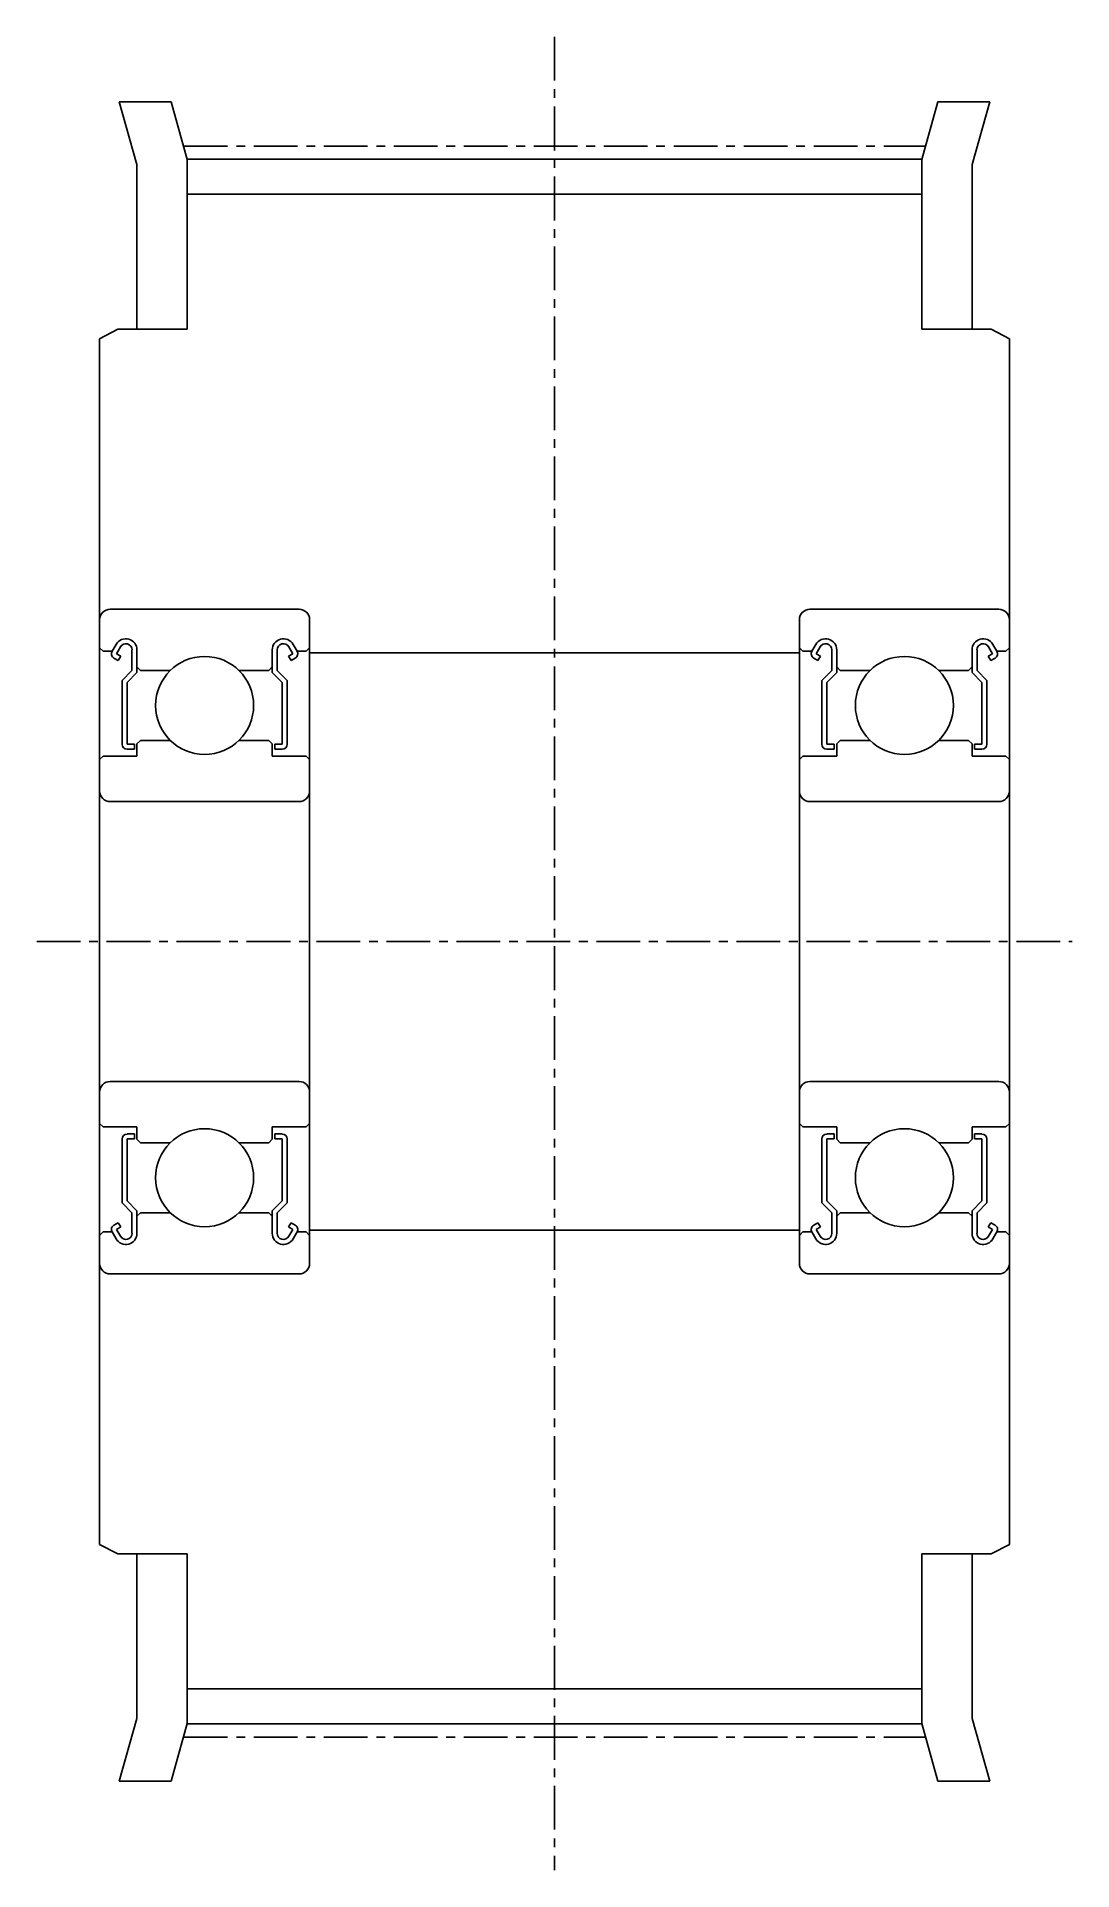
# Model space of a CAD drawing. Extents: x -286 to -100, y -61 to 126.
# Drawn here: x -129.5 to -99.9, y 73.9 to 126.4 of the extents above; entities outside this region: 2.
import ezdxf

# ---------------------------------------------------------------- set-up
doc = ezdxf.new("R2010")
doc.units = 0
doc.linetypes.add('CENTER', pattern=[2, 1.25, -0.25, 0.25, -0.25])
doc.layers.get('0').update_dxf_attribs({"linetype": 'CONTINUOUS'})
doc.layers.add('CENTER', color=1, linetype='CENTER')

msp = doc.modelspace()

# ---------------------------------------------------------------- linework, layer by layer
for p, q in [((-127.114, 124.485), (-125.623, 124.485)), ((-127.109, 124.485), (-126.608, 122.693)), ((-125.623, 124.485), (-125.168, 122.84)), ((-104.168, 122.84), (-103.713, 124.485)), ((-103.713, 124.485), (-102.222, 124.485)), ((-102.227, 124.485), (-102.728, 122.693)), ((-126.608, 117.985), (-126.608, 122.693)), ((-125.168, 122.845), (-104.168, 122.845)), ((-125.168, 117.985), (-125.168, 122.84)), ((-104.168, 117.985), (-104.168, 122.84)), ((-102.728, 117.985), (-102.728, 122.693)), ((-125.168, 121.845), (-104.168, 121.845)), ((-127.668, 117.715), (-127.148, 117.985)), ((-127.148, 117.985), (-125.168, 117.985)), ((-104.168, 117.985), (-102.188, 117.985)), ((-102.188, 117.985), (-101.668, 117.715)), ((-127.668, 83.255), (-127.668, 117.715)), ((-101.668, 83.255), (-101.668, 117.715)), ((-127.668, 109.685), (-127.668, 100.485)), ((-127.368, 109.985), (-121.968, 109.985)), ((-121.668, 109.685), (-121.668, 100.485)), ((-107.668, 109.685), (-107.668, 100.485)), ((-101.968, 109.985), (-107.368, 109.985)), ((-101.668, 109.685), (-101.668, 100.485)), ((-127.668, 108.885), (-127.568, 108.785)), ((-127.568, 108.785), (-127.312, 108.785)), ((-127.312, 108.785), (-127.196, 108.981)), ((-127.26, 108.59), (-127.137, 108.519)), ((-127.189, 108.713), (-127.073, 108.909)), ((-127.066, 108.642), (-127.189, 108.713)), ((-127.137, 108.519), (-127.066, 108.642)), ((-126.744, 108.821), (-126.744, 108.235)), ((-126.601, 108.821), (-126.601, 108.176)), ((-122.735, 108.821), (-122.735, 108.176)), ((-122.592, 108.821), (-122.592, 108.235)), ((-122.27, 108.642), (-122.147, 108.713)), ((-122.199, 108.519), (-122.27, 108.642)), ((-122.147, 108.713), (-122.263, 108.909)), ((-122.076, 108.59), (-122.199, 108.519)), ((-122.024, 108.785), (-122.14, 108.981)), ((-121.768, 108.785), (-122.024, 108.785)), ((-121.668, 108.885), (-121.768, 108.785)), ((-107.668, 108.735), (-121.668, 108.735)), ((-107.668, 108.885), (-107.568, 108.785)), ((-107.568, 108.785), (-107.312, 108.785)), ((-107.312, 108.785), (-107.196, 108.981)), ((-107.26, 108.59), (-107.137, 108.519)), ((-107.189, 108.713), (-107.073, 108.909)), ((-107.066, 108.642), (-107.189, 108.713)), ((-107.137, 108.519), (-107.066, 108.642)), ((-106.744, 108.821), (-106.744, 108.235)), ((-106.601, 108.821), (-106.601, 108.176)), ((-102.735, 108.821), (-102.735, 108.176)), ((-102.592, 108.821), (-102.592, 108.235)), ((-102.27, 108.642), (-102.147, 108.713)), ((-102.199, 108.519), (-102.27, 108.642)), ((-102.147, 108.713), (-102.263, 108.909)), ((-102.076, 108.59), (-102.199, 108.519)), ((-102.024, 108.785), (-102.14, 108.981)), ((-101.768, 108.785), (-102.024, 108.785)), ((-101.668, 108.885), (-101.768, 108.785)), ((-126.744, 108.235), (-127.028, 107.95)), ((-126.601, 108.176), (-126.886, 107.891)), ((-126.601, 108.335), (-126.501, 108.235)), ((-126.501, 108.235), (-125.648, 108.235)), ((-122.835, 108.235), (-123.688, 108.235)), ((-122.735, 108.335), (-122.835, 108.235)), ((-122.735, 108.176), (-122.45, 107.891)), ((-122.592, 108.235), (-122.308, 107.95)), ((-106.744, 108.235), (-107.028, 107.95)), ((-106.601, 108.176), (-106.886, 107.891)), ((-106.601, 108.335), (-106.501, 108.235)), ((-106.501, 108.235), (-105.648, 108.235)), ((-102.835, 108.235), (-103.688, 108.235)), ((-102.735, 108.335), (-102.835, 108.235)), ((-102.735, 108.176), (-102.45, 107.891)), ((-102.592, 108.235), (-102.308, 107.95)), ((-127.028, 107.95), (-127.028, 106.127)), ((-126.886, 106.127), (-126.886, 107.891)), ((-122.45, 106.127), (-122.45, 107.891)), ((-122.308, 107.95), (-122.308, 106.127)), ((-107.028, 107.95), (-107.028, 106.127)), ((-106.886, 106.127), (-106.886, 107.891)), ((-102.45, 106.127), (-102.45, 107.891)), ((-102.308, 107.95), (-102.308, 106.127)), ((-121.668, 107.385), (-121.668, 107.385)), ((-107.668, 107.385), (-107.668, 107.385)), ((-126.672, 106.127), (-126.886, 106.127)), ((-126.886, 105.985), (-126.672, 105.985)), ((-126.672, 105.985), (-126.672, 106.127)), ((-126.601, 106.135), (-126.501, 106.235)), ((-126.601, 105.785), (-126.601, 106.135)), ((-126.501, 106.235), (-125.648, 106.235)), ((-122.835, 106.235), (-123.688, 106.235)), ((-122.735, 106.135), (-122.835, 106.235)), ((-122.735, 105.785), (-122.735, 106.135)), ((-122.664, 106.127), (-122.45, 106.127)), ((-122.664, 105.985), (-122.664, 106.127)), ((-122.45, 105.985), (-122.664, 105.985)), ((-106.672, 106.127), (-106.886, 106.127)), ((-106.886, 105.985), (-106.672, 105.985)), ((-106.672, 105.985), (-106.672, 106.127)), ((-106.601, 106.135), (-106.501, 106.235)), ((-106.601, 105.785), (-106.601, 106.135)), ((-106.501, 106.235), (-105.648, 106.235)), ((-102.835, 106.235), (-103.688, 106.235)), ((-102.735, 106.135), (-102.835, 106.235)), ((-102.735, 105.785), (-102.735, 106.135)), ((-102.664, 106.127), (-102.45, 106.127)), ((-102.664, 105.985), (-102.664, 106.127)), ((-102.45, 105.985), (-102.664, 105.985)), ((-127.668, 105.685), (-127.568, 105.785)), ((-127.568, 105.785), (-126.601, 105.785)), ((-121.768, 105.785), (-122.735, 105.785)), ((-121.668, 105.685), (-121.768, 105.785)), ((-107.668, 105.685), (-107.568, 105.785)), ((-107.568, 105.785), (-106.601, 105.785)), ((-101.768, 105.785), (-102.735, 105.785)), ((-101.668, 105.685), (-101.768, 105.785)), ((-121.668, 105.085), (-121.668, 105.085)), ((-107.668, 105.085), (-107.668, 105.085)), ((-121.968, 104.485), (-127.368, 104.485)), ((-107.368, 104.485), (-101.968, 104.485)), ((-127.668, 91.285), (-127.668, 100.485)), ((-121.668, 91.285), (-121.668, 100.485)), ((-107.668, 91.285), (-107.668, 100.485)), ((-101.668, 91.285), (-101.668, 100.485)), ((-121.968, 96.485), (-127.368, 96.485)), ((-107.368, 96.485), (-101.968, 96.485)), ((-127.668, 95.285), (-127.568, 95.185)), ((-127.568, 95.185), (-126.601, 95.185)), ((-126.886, 94.985), (-126.672, 94.985)), ((-126.672, 94.985), (-126.672, 94.842)), ((-126.601, 95.185), (-126.601, 94.835)), ((-122.735, 95.185), (-122.735, 94.835)), ((-121.768, 95.185), (-122.735, 95.185)), ((-122.664, 94.985), (-122.664, 94.842)), ((-122.45, 94.985), (-122.664, 94.985)), ((-121.668, 95.285), (-121.768, 95.185)), ((-107.668, 95.285), (-107.568, 95.185)), ((-107.568, 95.185), (-106.601, 95.185)), ((-106.886, 94.985), (-106.672, 94.985)), ((-106.672, 94.985), (-106.672, 94.842)), ((-106.601, 95.185), (-106.601, 94.835)), ((-101.768, 95.185), (-102.735, 95.185)), ((-102.735, 95.185), (-102.735, 94.835)), ((-102.45, 94.985), (-102.664, 94.985)), ((-102.664, 94.985), (-102.664, 94.842)), ((-101.668, 95.285), (-101.768, 95.185)), ((-127.028, 93.019), (-127.028, 94.842)), ((-126.886, 94.842), (-126.886, 93.078)), ((-126.672, 94.842), (-126.886, 94.842)), ((-126.601, 94.835), (-126.501, 94.735)), ((-126.501, 94.735), (-125.648, 94.735)), ((-122.835, 94.735), (-123.688, 94.735)), ((-122.735, 94.835), (-122.835, 94.735)), ((-122.664, 94.842), (-122.45, 94.842)), ((-122.45, 94.842), (-122.45, 93.078)), ((-122.308, 93.019), (-122.308, 94.842)), ((-107.028, 93.019), (-107.028, 94.842)), ((-106.886, 94.842), (-106.886, 93.078)), ((-106.672, 94.842), (-106.886, 94.842)), ((-106.601, 94.835), (-106.501, 94.735)), ((-106.501, 94.735), (-105.648, 94.735)), ((-102.835, 94.735), (-103.688, 94.735)), ((-102.735, 94.835), (-102.835, 94.735)), ((-102.664, 94.842), (-102.45, 94.842)), ((-102.45, 94.842), (-102.45, 93.078)), ((-102.308, 93.019), (-102.308, 94.842)), ((-126.744, 92.735), (-127.028, 93.019)), ((-126.601, 92.793), (-126.886, 93.078)), ((-126.601, 92.148), (-126.601, 92.793)), ((-122.735, 92.793), (-122.45, 93.078)), ((-122.735, 92.148), (-122.735, 92.793)), ((-122.592, 92.735), (-122.308, 93.019)), ((-106.744, 92.735), (-107.028, 93.019)), ((-106.601, 92.793), (-106.886, 93.078)), ((-106.601, 92.148), (-106.601, 92.793)), ((-102.735, 92.793), (-102.45, 93.078)), ((-102.735, 92.148), (-102.735, 92.793)), ((-102.592, 92.735), (-102.308, 93.019)), ((-127.26, 92.379), (-127.137, 92.45)), ((-127.066, 92.327), (-127.189, 92.256)), ((-127.189, 92.256), (-127.073, 92.06)), ((-127.137, 92.45), (-127.066, 92.327)), ((-126.744, 92.148), (-126.744, 92.735)), ((-126.601, 92.635), (-126.501, 92.735)), ((-126.501, 92.735), (-125.648, 92.735)), ((-122.835, 92.735), (-123.688, 92.735)), ((-122.735, 92.635), (-122.835, 92.735)), ((-122.592, 92.148), (-122.592, 92.735)), ((-122.199, 92.45), (-122.27, 92.327)), ((-122.27, 92.327), (-122.147, 92.256)), ((-122.147, 92.256), (-122.263, 92.06)), ((-122.076, 92.379), (-122.199, 92.45)), ((-107.26, 92.379), (-107.137, 92.45)), ((-107.066, 92.327), (-107.189, 92.256)), ((-107.189, 92.256), (-107.073, 92.06)), ((-107.137, 92.45), (-107.066, 92.327)), ((-106.744, 92.148), (-106.744, 92.735)), ((-106.601, 92.635), (-106.501, 92.735)), ((-106.501, 92.735), (-105.648, 92.735)), ((-102.835, 92.735), (-103.688, 92.735)), ((-102.735, 92.635), (-102.835, 92.735)), ((-102.592, 92.148), (-102.592, 92.735)), ((-102.199, 92.45), (-102.27, 92.327)), ((-102.27, 92.327), (-102.147, 92.256)), ((-102.147, 92.256), (-102.263, 92.06)), ((-102.076, 92.379), (-102.199, 92.45)), ((-127.668, 92.085), (-127.568, 92.185)), ((-127.568, 92.185), (-127.312, 92.185)), ((-127.312, 92.185), (-127.196, 91.988)), ((-122.024, 92.185), (-122.14, 91.988)), ((-121.768, 92.185), (-122.024, 92.185)), ((-121.668, 92.085), (-121.768, 92.185)), ((-107.668, 92.235), (-121.668, 92.235)), ((-107.668, 92.085), (-107.568, 92.185)), ((-107.568, 92.185), (-107.312, 92.185)), ((-107.312, 92.185), (-107.196, 91.988)), ((-102.024, 92.185), (-102.14, 91.988)), ((-101.768, 92.185), (-102.024, 92.185)), ((-101.668, 92.085), (-101.768, 92.185)), ((-127.368, 90.985), (-121.968, 90.985)), ((-101.968, 90.985), (-107.368, 90.985)), ((-127.668, 83.255), (-127.148, 82.985)), ((-127.148, 82.985), (-125.168, 82.985)), ((-126.608, 82.985), (-126.608, 78.276)), ((-125.168, 82.985), (-125.168, 78.13)), ((-104.168, 82.985), (-104.168, 78.13)), ((-104.168, 82.985), (-102.188, 82.985)), ((-102.728, 82.985), (-102.728, 78.276)), ((-102.188, 82.985), (-101.668, 83.255)), ((-125.168, 79.125), (-104.168, 79.125)), ((-127.109, 76.485), (-126.608, 78.276)), ((-125.623, 76.485), (-125.168, 78.13)), ((-125.168, 78.125), (-104.168, 78.125)), ((-104.168, 78.13), (-103.713, 76.485)), ((-102.227, 76.485), (-102.728, 78.276)), ((-127.114, 76.485), (-125.623, 76.485)), ((-103.713, 76.485), (-102.222, 76.485))]:
    msp.add_line(p, q)
for centre in [(-124.668, 107.235), (-104.668, 107.235), (-124.668, 93.735), (-104.668, 93.735)]:
    msp.add_circle(centre, 1.4)
for centre, radius, start, end in [((-127.368, 109.685), 0.3, 90, 180), ((-121.968, 109.685), 0.3, 0, 90), ((-107.368, 109.685), 0.3, 90, 180), ((-101.968, 109.685), 0.3, 0, 90), ((-126.92, 108.821), 0.319, 0, 150.0003), ((-122.416, 108.821), 0.319, 29.9997, 180), ((-106.92, 108.821), 0.319, 0, 150.0003), ((-102.416, 108.821), 0.319, 29.9997, 180), ((-127.189, 108.713), 0.142, 149.9903, 240.0019), ((-126.92, 108.821), 0.177, 0, 150.0032), ((-122.416, 108.821), 0.177, 29.9968, 180), ((-122.147, 108.713), 0.142, 299.9981, 30.0097), ((-107.189, 108.713), 0.142, 149.9903, 240.0019), ((-106.92, 108.821), 0.177, 0, 150.0032), ((-102.416, 108.821), 0.177, 29.9968, 180), ((-102.147, 108.713), 0.142, 299.9981, 30.0097), ((-126.886, 106.127), 0.142, 180.0001, 270), ((-122.45, 106.127), 0.142, 270, 359.9999), ((-106.886, 106.127), 0.142, 180.0001, 270), ((-102.45, 106.127), 0.142, 270, 359.9999), ((-127.368, 104.785), 0.3, 180, 270), ((-121.968, 104.785), 0.3, 270, 0), ((-107.368, 104.785), 0.3, 180, 270), ((-101.968, 104.785), 0.3, 270, 0), ((-127.368, 96.185), 0.3, 90, 180), ((-121.968, 96.185), 0.3, 0, 90), ((-107.368, 96.185), 0.3, 90, 180), ((-101.968, 96.185), 0.3, 0, 90), ((-126.886, 94.842), 0.142, 90, 179.9999), ((-122.45, 94.842), 0.142, 0.0001, 90), ((-106.886, 94.842), 0.142, 90, 179.9999), ((-102.45, 94.842), 0.142, 0.0001, 90), ((-127.189, 92.256), 0.142, 119.9981, 210.0097), ((-122.147, 92.256), 0.142, 329.9903, 60.0019), ((-107.189, 92.256), 0.142, 119.9981, 210.0097), ((-102.147, 92.256), 0.142, 329.9903, 60.0019), ((-126.92, 92.148), 0.319, 209.9997, 0), ((-126.92, 92.148), 0.177, 209.9968, 0), ((-122.416, 92.148), 0.319, 180, 330.0003), ((-122.416, 92.148), 0.177, 180, 330.0032), ((-106.92, 92.148), 0.319, 209.9997, 0), ((-106.92, 92.148), 0.177, 209.9968, 0), ((-102.416, 92.148), 0.319, 180, 330.0003), ((-102.416, 92.148), 0.177, 180, 330.0032), ((-127.368, 91.285), 0.3, 180, 270), ((-121.968, 91.285), 0.3, 270, 0), ((-107.368, 91.285), 0.3, 180, 270), ((-101.968, 91.285), 0.3, 270, 0)]:
    msp.add_arc(centre, radius, start, end)
at = {"layer": 'CENTER', "color": 1, "linetype": 'CENTER'}
for p, q in [((-114.668, 126.35), (-114.668, 73.938)), ((-125.26, 123.225), (-104.076, 123.225)), ((-129.468, 100.485), (-99.868, 100.485)), ((-125.26, 77.745), (-104.076, 77.745))]:
    msp.add_line(p, q, dxfattribs=at)

# ---------------------------------------------------------------- texts
at = {"color": 7, "linetype": 'CONTINUOUS'}
for s, p in [('AATFW15-L075-8', (-285.987, -49.998)), ('AATFW15-L075', (-285.987, -60.81))]:
    msp.add_text(s, height=6, dxfattribs=at).set_placement(p)

doc.saveas('drawing.dxf')
